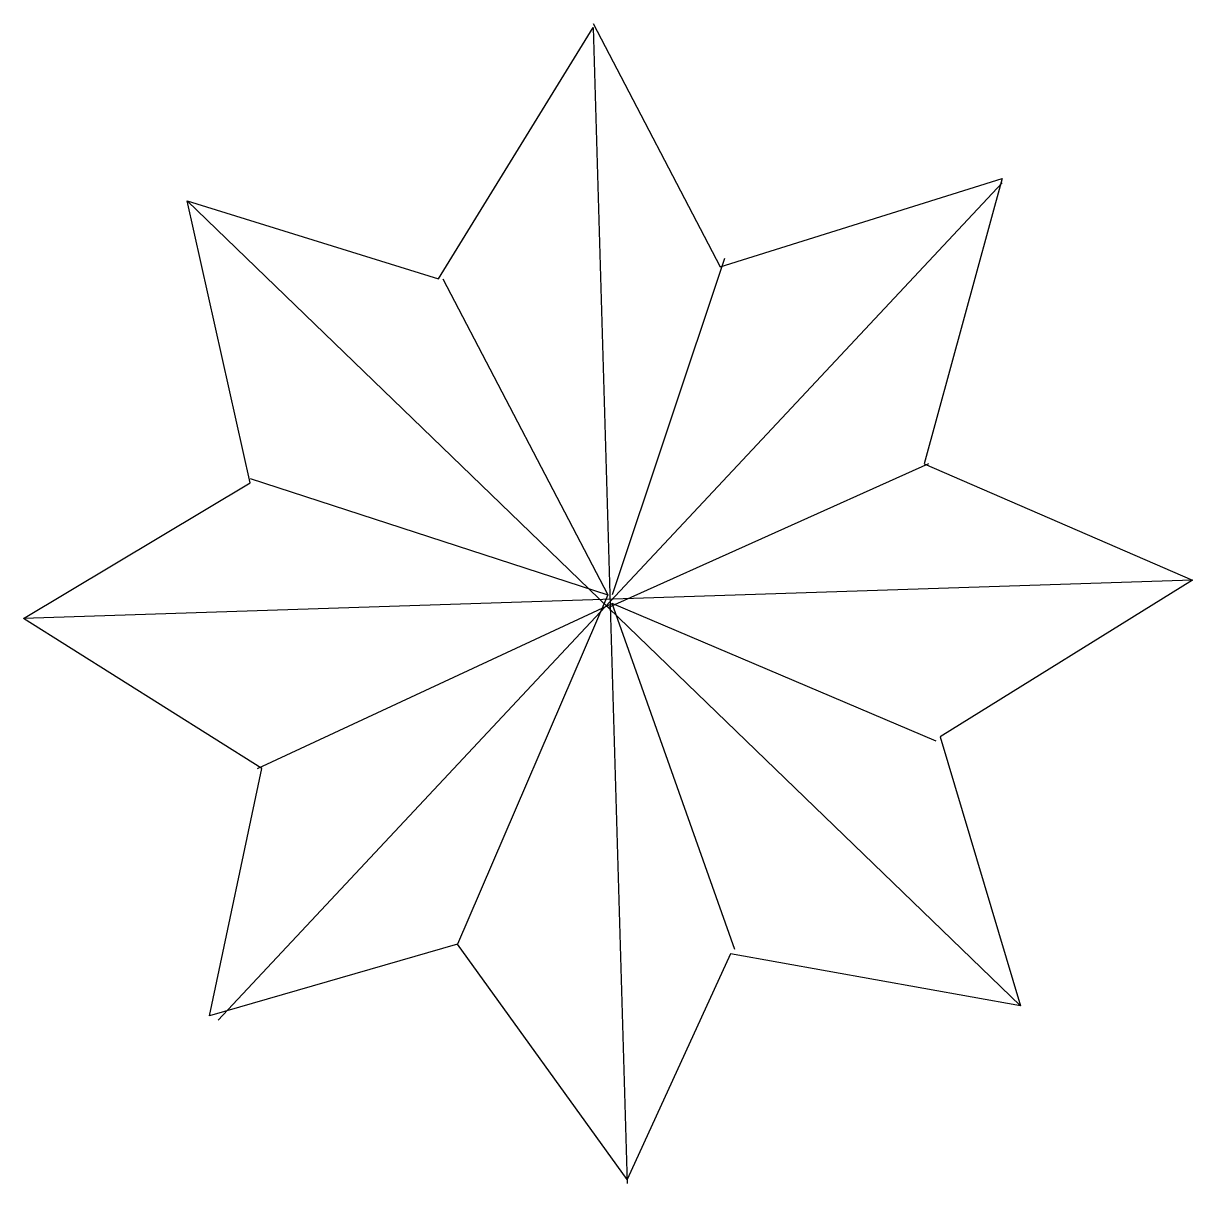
# Model space of a CAD drawing. Extents: x 18.4 to 45.7, y 3.1 to 30.2.
import ezdxf

# ---------------------------------------------------------------- set-up
doc = ezdxf.new("R2010")
doc.units = 0
doc.layers.add('49', color=1, linetype='CONTINUOUS')
doc.layers.add('51', color=3, linetype='CONTINUOUS')

msp = doc.modelspace()

# ---------------------------------------------------------------- linework, layer by layer
at = {"layer": '49', "color": 0}
for p, q in [((34.775, 24.69), (32.155, 16.829)), ((28.198, 24.216), (32.055, 16.829)), ((39.539, 19.89), (32.054, 16.53)), ((23.697, 19.55), (32.055, 16.829)), ((32.055, 16.829), (28.538, 8.673)), ((23.871, 12.775), (32.154, 16.63)), ((35.013, 8.549), (32.154, 16.63)), ((39.714, 13.413), (32.154, 16.63))]:
    msp.add_line(p, q, dxfattribs=at)
at = {"layer": '51', "color": 0}
for p, q in [((28.098, 24.216), (31.706, 30.081)), ((31.706, 30.081), (32.502, 3.079)), ((31.707, 30.18), (34.674, 24.491)), ((34.674, 24.491), (41.257, 26.558)), ((41.257, 26.558), (39.439, 19.89)), ((22.952, 6.901), (41.257, 26.459)), ((22.227, 26.032), (41.683, 7.229)), ((22.227, 26.032), (28.098, 24.216)), ((23.697, 19.451), (22.227, 26.032)), ((39.439, 19.89), (45.706, 17.177)), ((18.405, 16.282), (23.697, 19.451)), ((45.706, 17.177), (18.405, 16.282)), ((45.706, 17.177), (39.814, 13.513)), ((23.971, 12.775), (18.405, 16.282)), ((39.814, 13.513), (41.683, 7.229)), ((22.753, 7.001), (23.971, 12.775)), ((28.538, 8.673), (22.753, 7.001)), ((32.503, 3.179), (28.538, 8.673)), ((34.913, 8.45), (32.503, 3.179)), ((41.683, 7.229), (34.913, 8.45))]:
    msp.add_line(p, q, dxfattribs=at)

doc.saveas('drawing.dxf')
